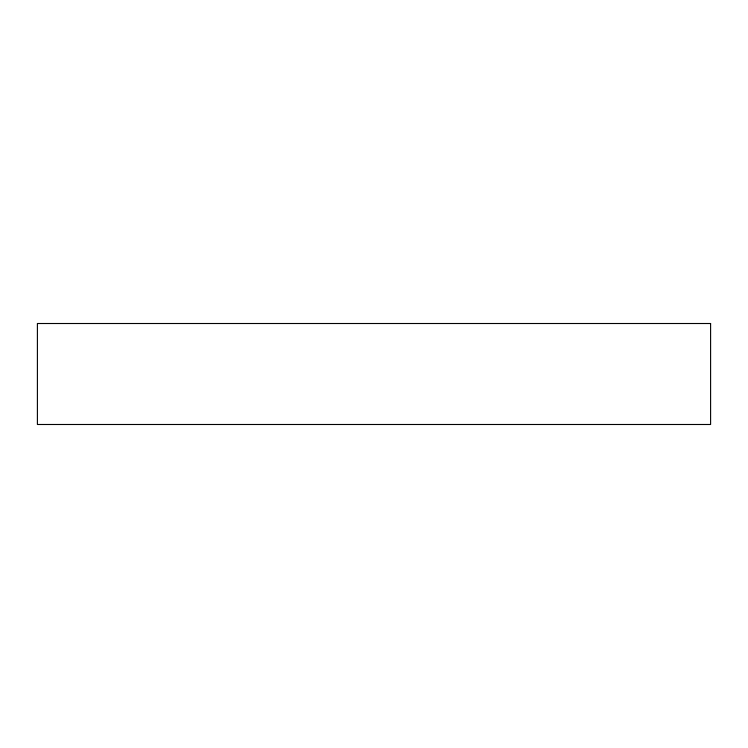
<?xml version="1.0" encoding="UTF-8"?>
<svg xmlns="http://www.w3.org/2000/svg" width="748" height="748" viewBox="0 0 748 748"><rect width="100%" height="100%" fill="white"/><g stroke="black" fill="none" stroke-linecap="round" stroke-linejoin="round"><path stroke-width="1.12" d="M710.6 323.51L37.4 323.51L37.4 424.49L710.6 424.49L710.6 323.51"/></g></svg>
